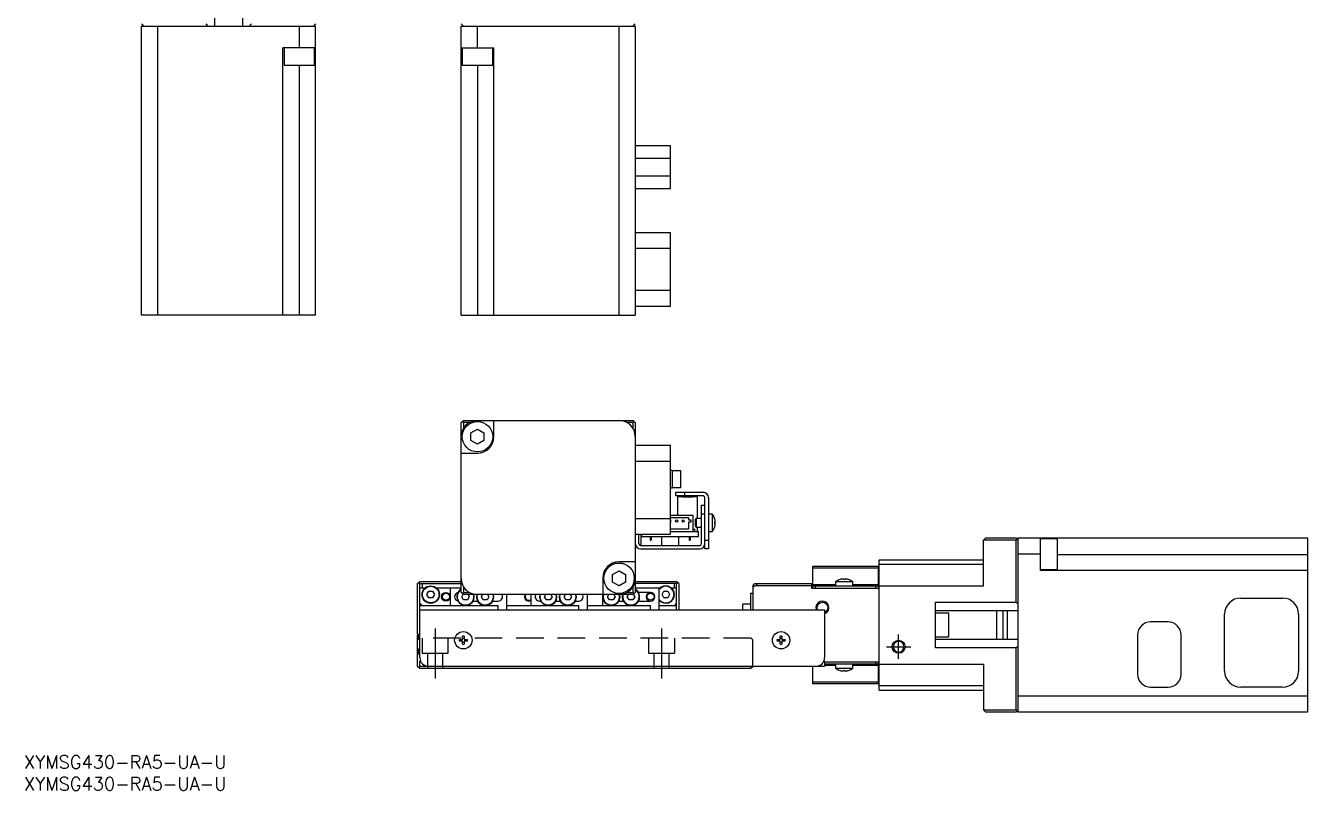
# Model space of a CAD drawing. Extents: x 0 to 615, y -8 to 395.
# Drawn here: x 0.4 to 294.9, y -8 to 167.7 of the extents above; entities that cross this region are included whole.
import ezdxf

# ---------------------------------------------------------------- set-up
doc = ezdxf.new("R2010")
doc.units = 0
doc.header["$LTSCALE"] = 0.5
doc.linetypes.add('CENTER', pattern=[50.8, 31.75, -6.35, 6.35, -6.35])
doc.linetypes.add('DASHED', pattern=[19.05, 12.7, -6.35])
for name, color, linetype in [('MSM_CENTER', 1, 'CENTER'), ('MSM_CONTINUOUS', 7, 'CONTINUOUS'), ('MSM_DASHED', 4, 'DASHED'), ('MSM_NARROW', 5, 'CONTINUOUS'), ('MSM_PART_NUMBER', 7, 'CONTINUOUS')]:
    doc.layers.add(name, color=color, linetype=linetype)
doc.styles.get("Standard").update_dxf_attribs({"font": 'txt.shx', "height": 1, "bigfont": 'bigfont.shx'})

# ---------------------------------------------------------------- blocks, each defined once
blk = doc.blocks.new('*U2')
at = {"layer": 'MSM_PART_NUMBER'}
blk.add_text('XYMSG430-RA5-UA-U', height=3, dxfattribs=at).set_placement((0, -3))
blk = doc.blocks.new('*U3')
at = {"layer": 'MSM_PART_NUMBER'}
blk.add_text('XYMSG430-RA5-UA-U', height=3, dxfattribs=at).set_placement((0, -8))

msp = doc.modelspace()

# ---------------------------------------------------------------- linework, layer by layer
at = {"layer": 'MSM_CENTER'}
for p, q in [((94.45, 29.19), (94.45, 17.68)), ((146.45, 29.19), (146.45, 17.68)), ((200.95, 22.2), (200.95, 27.8)), ((198.15, 25), (203.75, 25))]:
    msp.add_line(p, q, dxfattribs=at)
at = {"layer": 'MSM_CONTINUOUS'}
for p, q in [((43.75, 186.6), (43.75, 167.6)), ((50.25, 167.6), (50.25, 186.6)), ((27, 168.1), (27.5, 167.6)), ((41.75, 168.1), (42.25, 167.6)), ((51.75, 167.6), (52.25, 168.1)), ((67, 168.1), (66.5, 167.6)), ((100.45, 168.1), (100.95, 167.6)), ((139.95, 167.6), (140.45, 168.1)), ((27, 101.2), (27, 167.6)), ((27, 167.6), (67, 167.6)), ((30.7, 167.6), (30.7, 101.2)), ((63.3, 162.6), (63.3, 167.6)), ((67, 101.2), (67, 167.6)), ((100.45, 167.6), (140.45, 167.6)), ((100.45, 101.2), (100.45, 167.6)), ((104.15, 167.6), (104.15, 162.6)), ((136.75, 101.2), (136.75, 167.6)), ((140.45, 167.6), (140.45, 101.2)), ((67, 162.6), (59.51, 162.6)), ((59.51, 101.2), (59.51, 162.6)), ((59.76, 162.6), (59.76, 158.6)), ((66.76, 158.6), (66.76, 162.6)), ((100.45, 162.6), (107.94, 162.6)), ((100.69, 162.6), (100.69, 158.6)), ((107.69, 158.6), (107.69, 162.6)), ((107.94, 101.2), (107.94, 162.6)), ((59.76, 158.6), (66.76, 158.6)), ((63.21, 158.6), (63.21, 101.2)), ((100.69, 158.6), (107.69, 158.6)), ((104.24, 101.2), (104.24, 158.6)), ((140.45, 140.2), (148.45, 140.2)), ((148.45, 140.2), (148.45, 130.2)), ((148.45, 137.2), (140.45, 137.2)), ((140.45, 133.2), (148.45, 133.2)), ((148.45, 130.2), (140.45, 130.2)), ((140.45, 120.2), (148.45, 120.2)), ((148.45, 120.2), (148.45, 103.2)), ((148.45, 116.5), (140.45, 116.5)), ((140.45, 106.9), (148.45, 106.9)), ((148.45, 103.2), (140.45, 103.2)), ((67, 101.2), (27, 101.2)), ((100.45, 101.2), (140.45, 101.2)), ((100.45, 76.5), (100.95, 77)), ((100.7, 76.75), (100.95, 76.5)), ((100.95, 77), (139.95, 77)), ((107.94, 73.21), (107.94, 77)), ((139.95, 77), (140.45, 76.5)), ((139.95, 76.5), (140.2, 76.75)), ((100.45, 37.5), (100.45, 76.5)), ((102.3, 76.5), (100.95, 76.5)), ((100.95, 76.5), (100.95, 75.16)), ((102.69, 74.13), (104.19, 75)), ((102.69, 72.4), (102.69, 74.13)), ((104.19, 75), (105.69, 74.13)), ((105.69, 74.13), (105.69, 72.4)), ((139.95, 76.5), (138.61, 76.5)), ((139.95, 75.16), (139.95, 76.5)), ((140.45, 76.5), (140.45, 37.5)), ((104.19, 71.53), (102.69, 72.4)), ((105.69, 72.4), (104.19, 71.53)), ((140.45, 71.3), (148.45, 71.3)), ((148.45, 71.3), (148.45, 50.8)), ((100.45, 69.51), (104.24, 69.51)), ((148.45, 67.6), (140.45, 67.6)), ((148.95, 65.5), (148.45, 65.5)), ((148.95, 65.5), (148.95, 61.5)), ((150.95, 65.4), (148.95, 65.4)), ((150.95, 61.6), (150.95, 65.4)), ((148.45, 61.5), (148.95, 61.5)), ((148.95, 61.6), (150.95, 61.6)), ((149.75, 59.7), (149.75, 60.5)), ((149.75, 60.5), (156.05, 60.5)), ((155.95, 59.7), (149.75, 59.7)), ((150.2, 55.2), (150.2, 59.5)), ((150.2, 59.5), (151.2, 59.5)), ((151.2, 59.5), (151.2, 59.4)), ((153.7, 59.4), (151.2, 59.4)), ((151.75, 60.5), (151.75, 59.7)), ((152, 59.4), (152, 59.5)), ((152.9, 59.5), (152, 59.5)), ((152.38, 59.4), (152.38, 59.5)), ((152.53, 59.4), (152.53, 59.5)), ((152.9, 59.4), (152.9, 59.5)), ((153.7, 59.5), (153.7, 59.4)), ((153.7, 59.5), (154.7, 59.5)), ((154.7, 59.5), (154.7, 54.5)), ((156.45, 47.5), (156.45, 59.2)), ((157.25, 59.3), (157.25, 47.5)), ((155.65, 48.7), (155.65, 57.5)), ((155.65, 57.5), (156.45, 57.5)), ((140.45, 54.5), (148.45, 54.5)), ((148.45, 55.2), (153.7, 55.2)), ((148.45, 54.7), (152.7, 54.7)), ((152.7, 54.7), (152.7, 54.15)), ((152.7, 54.15), (153.2, 54.15)), ((152.7, 53.65), (152.7, 52)), ((153.2, 53.65), (152.7, 53.65)), ((153.2, 54.15), (153.2, 53.65)), ((153.7, 55.2), (153.7, 51.5)), ((154.45, 54.5), (154.25, 54.3)), ((154.25, 52.7), (154.25, 54.3)), ((154.45, 54.5), (154.45, 52.5)), ((155.65, 54.5), (154.45, 54.5)), ((156.45, 55.5), (155.65, 55.5)), ((158.15, 55.5), (157.25, 55.5)), ((158.15, 51.5), (158.15, 55.5)), ((158.71, 54.43), (158.71, 54.45)), ((158.71, 53.7), (158.84, 53.7)), ((158.71, 53.3), (158.71, 53.7)), ((158.84, 53.3), (158.71, 53.3)), ((148.45, 50.8), (140.45, 50.8)), ((141.25, 48.7), (141.25, 50.8)), ((141.75, 50.79), (141.75, 48.5)), ((141.95, 50.3), (141.95, 50.8)), ((141.95, 50.3), (154.95, 50.3)), ((143.83, 50.3), (143.83, 49.5)), ((144.08, 50.3), (144.08, 49.5)), ((146.45, 50.3), (146.45, 48.3)), ((152.7, 52), (148.45, 52)), ((148.45, 51.5), (154.95, 51.5)), ((150.45, 48.3), (150.45, 50.3)), ((152.83, 50.3), (152.83, 49.5)), ((153.08, 50.3), (153.08, 49.5)), ((153.7, 52.05), (154.16, 52.05)), ((154.16, 51.5), (154.16, 52.05)), ((154.25, 52.7), (154.45, 52.5)), ((154.45, 52.5), (155.65, 52.5)), ((154.7, 52.5), (154.7, 51.5)), ((154.95, 50.3), (154.95, 51.5)), ((157.25, 51.5), (158.15, 51.5)), ((158.71, 52.55), (158.71, 52.57)), ((141.31, 48.5), (141.75, 48.5)), ((141.65, 48.3), (155.25, 48.3)), ((141.65, 47.5), (155.25, 47.5)), ((143.83, 49.5), (144.08, 49.5)), ((152.83, 49.5), (153.08, 49.5)), ((156.45, 49.5), (157.25, 49.5)), ((157.25, 47.5), (156.45, 47.5)), ((220.95, 50), (220.45, 49.5)), ((227.95, 49.5), (220.45, 49.5)), ((220.45, 39), (220.45, 49.5)), ((220.95, 50), (227.95, 50)), ((228.45, 49.5), (227.95, 50)), ((227.95, 49.5), (228.2, 49.75)), ((227.95, 35.25), (227.95, 49.5)), ((228.45, 10), (228.45, 50)), ((228.45, 50), (294.85, 50)), ((233.45, 50), (233.45, 42.51)), ((237.45, 49.76), (233.45, 49.76)), ((237.45, 42.76), (237.45, 49.76)), ((294.85, 50), (294.85, 10)), ((140.45, 44.49), (136.67, 44.49)), ((196.45, 45), (220.45, 45)), ((196.45, 15), (196.45, 45)), ((233.45, 46.3), (228.45, 46.3)), ((237.45, 46.21), (294.85, 46.21)), ((135.22, 41.6), (136.72, 42.47)), ((135.22, 39.87), (135.22, 41.6)), ((136.72, 42.47), (138.22, 41.6)), ((138.22, 41.6), (138.22, 39.87)), ((181.25, 38.5), (181.25, 43.5)), ((181.25, 43.5), (196.25, 43.5)), ((196.25, 43.06), (181.25, 43.06)), ((196.25, 43.5), (196.25, 38.5)), ((196.45, 44), (220.45, 44)), ((233.45, 42.76), (237.45, 42.76)), ((294.85, 42.51), (233.45, 42.51)), ((90.45, 39.5), (90.95, 40)), ((90.45, 28), (90.45, 39.5)), ((90.7, 39.75), (90.95, 39.5)), ((90.95, 40), (100.45, 40)), ((90.95, 22.5), (90.95, 39.5)), ((90.95, 39.5), (100.45, 39.5)), ((92.13, 38.5), (90.95, 38.5)), ((91.45, 39.5), (91.45, 38.5)), ((100.45, 38.5), (94.78, 38.5)), ((97.95, 38.5), (97.95, 34.5)), ((100.95, 38.84), (100.95, 37.5)), ((132.97, 40.79), (132.97, 37)), ((136.72, 39), (135.22, 39.87)), ((138.22, 39.87), (136.72, 39)), ((139.95, 37.5), (139.95, 38.84)), ((140.45, 40), (149.95, 40)), ((149.95, 39.5), (140.45, 39.5)), ((146.13, 38.5), (140.45, 38.5)), ((145.95, 33.5), (145.95, 38.5)), ((149.95, 38.5), (148.78, 38.5)), ((149.45, 38.5), (149.45, 39.5)), ((150.45, 39.5), (149.95, 40)), ((149.95, 39.5), (150.2, 39.75)), ((149.95, 33.5), (149.95, 39.5)), ((150.45, 39.5), (150.45, 33.5)), ((167.45, 39), (167.95, 39.5)), ((167.45, 39), (167.45, 33.5)), ((168.07, 39), (167.45, 38.69)), ((167.95, 39.5), (180.95, 39.5)), ((168.57, 39.5), (168.07, 39)), ((180.95, 39), (168.07, 39)), ((180.95, 39.5), (180.95, 38.5)), ((180.95, 38.5), (196.45, 38.5)), ((181.25, 39.29), (186.45, 39.29)), ((181.25, 39), (196.25, 39)), ((181.75, 39), (181.75, 38.5)), ((190.45, 39.9), (186.45, 39.9)), ((186.45, 39.9), (186.45, 39)), ((187.53, 40.46), (187.5, 40.46)), ((188.25, 40.46), (188.25, 40.59)), ((188.65, 40.46), (188.25, 40.46)), ((188.65, 40.59), (188.65, 40.46)), ((189.4, 40.46), (189.38, 40.46)), ((190.45, 39), (190.45, 39.9)), ((190.45, 39.29), (196.25, 39.29)), ((195.75, 38.5), (195.75, 39)), ((196.45, 39), (220.45, 39)), ((92.59, 37), (93.02, 37.75)), ((93.02, 36.25), (92.59, 37)), ((93.02, 37.75), (93.89, 37.75)), ((93.89, 36.25), (93.02, 36.25)), ((93.89, 37.75), (94.32, 37)), ((94.32, 37), (93.89, 36.25)), ((100.95, 37), (100.45, 37.5)), ((100.59, 36.5), (100.91, 37.05)), ((101.02, 35.75), (100.59, 36.5)), ((100.7, 37.25), (100.95, 37.5)), ((100.95, 37.5), (102.3, 37.5)), ((139.95, 37), (100.95, 37)), ((101.89, 35.75), (101.02, 35.75)), ((102.32, 36.5), (101.89, 35.75)), ((102.03, 37), (102.32, 36.5)), ((103.19, 35.5), (104.22, 35.5)), ((105.09, 36.5), (105.38, 37)), ((105.52, 35.75), (105.09, 36.5)), ((106.39, 35.75), (105.52, 35.75)), ((106.82, 36.5), (106.39, 35.75)), ((106.53, 37), (106.82, 36.5)), ((107.69, 35.5), (108.95, 35.5)), ((110.95, 33.5), (110.95, 37)), ((116.45, 37), (116.45, 34.5)), ((118.45, 35.5), (118.72, 35.5)), ((119.59, 36.5), (119.88, 37)), ((120.02, 35.75), (119.59, 36.5)), ((120.89, 35.75), (120.02, 35.75)), ((121.32, 36.5), (120.89, 35.75)), ((121.03, 37), (121.32, 36.5)), ((122.19, 35.5), (123.22, 35.5)), ((124.09, 36.5), (124.38, 37)), ((124.52, 35.75), (124.09, 36.5)), ((125.39, 35.75), (124.52, 35.75)), ((125.82, 36.5), (125.39, 35.75)), ((125.53, 37), (125.82, 36.5)), ((126.69, 35.5), (127.45, 35.5)), ((129.45, 33.5), (129.45, 37)), ((132.95, 37), (132.95, 34.5)), ((134.09, 36.5), (134.38, 37)), ((134.52, 35.75), (134.09, 36.5)), ((135.39, 35.75), (134.52, 35.75)), ((135.82, 36.5), (135.39, 35.75)), ((135.53, 37), (135.82, 36.5)), ((136.69, 35.5), (137.72, 35.5)), ((138.59, 36.5), (138.88, 37)), ((139.02, 35.75), (138.59, 36.5)), ((138.61, 37.5), (139.95, 37.5)), ((139.89, 35.75), (139.02, 35.75)), ((140.32, 36.5), (139.89, 35.75)), ((140.2, 37.25), (139.95, 37.5)), ((140.45, 37.5), (139.95, 37)), ((140, 37.05), (140.32, 36.5)), ((143.95, 37.5), (141.19, 37.5)), ((141.19, 35.5), (143.95, 35.5)), ((146.59, 37), (147.02, 37.75)), ((147.02, 36.25), (146.59, 37)), ((147.02, 37.75), (147.89, 37.75)), ((147.89, 36.25), (147.02, 36.25)), ((147.89, 37.75), (148.32, 37)), ((148.32, 37), (147.89, 36.25)), ((166.95, 37.25), (166.95, 33.5)), ((167.45, 37.25), (166.95, 37.25)), ((279.55, 36.2), (289.15, 36.2)), ((91.45, 34.5), (90.95, 35)), ((90.95, 34.5), (108.95, 34.5)), ((90.95, 33.5), (183.95, 33.5)), ((108.95, 33.5), (108.95, 34.5)), ((110.95, 34.5), (127.45, 34.5)), ((127.45, 33.5), (127.45, 34.5)), ((129.45, 34.5), (143.95, 34.5)), ((143.95, 33.5), (143.95, 34.5)), ((145.95, 34.5), (149.95, 34.5)), ((149.95, 35), (149.45, 34.5)), ((165.15, 33.5), (165.15, 34.75)), ((166.95, 34.75), (165.15, 34.75)), ((183.95, 33.5), (183.95, 22.5)), ((209.45, 24.75), (209.45, 35.25)), ((209.45, 35.25), (227.95, 35.25)), ((228.45, 33.25), (209.45, 33.25)), ((212.45, 32.75), (209.45, 32.75)), ((212.45, 27.25), (212.45, 32.75)), ((223.45, 33.25), (223.45, 26.75)), ((224.95, 26.75), (224.95, 33.25)), ((225.95, 26.75), (225.95, 33.25)), ((228.45, 34.75), (227.95, 35.25)), ((275.85, 19.4), (275.85, 32.5)), ((292.85, 32.5), (292.85, 19.4)), ((262.85, 30.7), (258.85, 30.7)), ((90.95, 27.5), (90.45, 28)), ((90.45, 27.7), (90.55, 27.8)), ((90.45, 20.5), (90.45, 27.7)), ((90.45, 27.2), (90.95, 27.2)), ((90.45, 27), (90.95, 26.5)), ((90.45, 27), (90.95, 27)), ((90.55, 27.7), (90.55, 27.9)), ((90.95, 28), (90.7, 27.75)), ((90.85, 27.6), (90.85, 27.4)), ((90.85, 27.4), (90.95, 27.4)), ((100.03, 26.7), (100.75, 26.7)), ((100.75, 26.7), (100.75, 27.43)), ((101.15, 27.43), (101.15, 26.7)), ((101.15, 26.7), (101.88, 26.7)), ((173.03, 26.7), (173.75, 26.7)), ((173.75, 26.7), (173.75, 27.43)), ((174.15, 27.43), (174.15, 26.7)), ((174.15, 26.7), (174.88, 26.7)), ((209.45, 27.25), (212.45, 27.25)), ((209.45, 26.75), (228.45, 26.75)), ((255.85, 27.7), (255.85, 18.7)), ((265.85, 18.7), (265.85, 27.7)), ((90.65, 23.3), (90.65, 24.5)), ((90.65, 24.5), (90.95, 24.5)), ((100.75, 26.3), (100.03, 26.3)), ((100.75, 25.57), (100.75, 26.3)), ((101.15, 26.3), (101.15, 25.57)), ((101.88, 26.3), (101.15, 26.3)), ((173.75, 26.3), (173.03, 26.3)), ((173.75, 25.57), (173.75, 26.3)), ((174.15, 26.3), (174.15, 25.57)), ((174.88, 26.3), (174.15, 26.3)), ((227.95, 24.75), (209.45, 24.75)), ((227.95, 24.75), (228.45, 25.25)), ((227.95, 10.5), (227.95, 24.75)), ((90.65, 23.3), (90.95, 23.3)), ((90.95, 20.5), (90.95, 21.7)), ((90.95, 21.7), (91.12, 21.7)), ((183.79, 21.7), (183.95, 21.7)), ((183.95, 21.7), (183.95, 20.5)), ((183.95, 21.5), (196.45, 21.5)), ((196.25, 21), (183.95, 21)), ((186.45, 20.71), (183.95, 20.71)), ((186.45, 21), (186.45, 20.1)), ((190.45, 20.1), (190.45, 21)), ((196.25, 20.71), (190.45, 20.71)), ((195.75, 21), (195.75, 21.5)), ((196.25, 21.5), (196.25, 16.5)), ((196.45, 21), (220.45, 21)), ((220.45, 21), (220.45, 10.5)), ((90.95, 20), (90.45, 20.5)), ((90.95, 20.5), (90.7, 20.25)), ((183.95, 20.5), (90.95, 20.5)), ((166.95, 20), (90.95, 20)), ((167.2, 20.25), (166.95, 20.5)), ((166.95, 20), (167.45, 20.5)), ((181.25, 16.5), (181.25, 20.5)), ((186.45, 20.1), (190.45, 20.1)), ((187.5, 19.54), (187.53, 19.54)), ((188.25, 19.54), (188.65, 19.54)), ((188.25, 19.41), (188.25, 19.54)), ((188.65, 19.54), (188.65, 19.41)), ((189.38, 19.54), (189.4, 19.54)), ((181.25, 16.94), (196.25, 16.94)), ((196.25, 16.5), (181.25, 16.5)), ((220.45, 16), (196.45, 16)), ((196.45, 15), (220.45, 15)), ((258.85, 15.7), (262.85, 15.7)), ((289.15, 15.7), (279.55, 15.7)), ((228.45, 13.7), (294.85, 13.7)), ((220.45, 10.5), (227.95, 10.5)), ((220.45, 10.5), (220.95, 10)), ((227.95, 10), (220.95, 10)), ((228.2, 10.25), (227.95, 10.5)), ((227.95, 10), (228.45, 10.5)), ((294.85, 10), (228.45, 10))]:
    msp.add_line(p, q, dxfattribs=at)
for centre, radius in [((104.19, 73.26), 3.5), ((149.95, 53.9), 0.25), ((151.45, 53.9), 0.25), ((136.72, 40.74), 3.5), ((93.45, 37), 2), ((93.45, 37), 1.9), ((96.95, 36.5), 0.8), ((143.95, 36.5), 0.8), ((100.95, 26.5), 2), ((173.95, 26.5), 2)]:
    msp.add_circle(centre, radius, dxfattribs=at)
at = {"layer": 'MSM_CONTINUOUS', "extrusion": (0, 0, -1)}
msp.add_circle((-200.95, 25), 1.23, dxfattribs=at)
at = {"layer": 'MSM_CONTINUOUS'}
for centre, radius, start, end in [((104.15, 73.3), 3.7, 90, 180), ((136.75, 73.3), 3.7, 0, 90), ((104.24, 73.21), 3.7, 270, 0), ((155.95, 59.2), 0.5, 0, 90), ((156.05, 59.3), 1.2, 0, 90), ((148.45, 53.9), 0.25, 270, 90), ((155.65, 53.5), 3.2, 17.27, 38.6822), ((155.65, 53.5), 3.19, 3.5904, 16.9053), ((155.65, 53.5), 3.19, 343.0947, 356.4096), ((155.65, 53.5), 3.2, 321.3178, 342.73), ((141.65, 48.7), 1.2, 180, 270), ((141.65, 48.7), 0.4, 180, 270), ((155.25, 48.7), 1.2, 270, 0), ((155.25, 48.7), 0.4, 270, 0), ((136.67, 40.79), 3.7, 90, 180), ((104.15, 40.7), 3.7, 180, 270), ((136.75, 40.7), 3.7, 270, 0), ((147.45, 37), 2, 221.4096, 138.5903), ((147.45, 37), 1.9, 217.8636, 142.1364), ((188.45, 37.4), 3.2, 107.27, 128.6822), ((188.45, 37.4), 3.19, 93.5903, 106.9053), ((188.45, 37.4), 3.19, 73.0947, 86.4097), ((188.45, 37.4), 3.2, 51.3178, 72.73), ((99.95, 36.5), 1, 104.4775, 255.5225), ((101.45, 36.5), 2, 120, 14.4775), ((101.45, 36.5), 1.9, 121.7569, 15.2575), ((105.95, 36.5), 2, 165.5225, 14.4775), ((105.95, 36.5), 1.9, 164.7425, 15.2575), ((108.95, 36.5), 1, 270, 30), ((115.95, 36.5), 0.8, 141.3178, 308.6822), ((118.45, 36.5), 1, 150, 270), ((120.45, 36.5), 2, 165.5225, 14.4775), ((120.45, 36.5), 1.9, 164.7425, 15.2575), ((124.95, 36.5), 2, 165.5225, 14.4775), ((124.95, 36.5), 1.9, 164.7425, 15.2575), ((127.45, 36.5), 1, 270, 30), ((134.95, 36.5), 2, 165.5225, 14.5513), ((134.95, 36.5), 1.9, 164.7425, 15.2575), ((139.45, 36.5), 2, 165.5225, 60), ((139.45, 36.5), 1.9, 164.7425, 58.2431), ((143.95, 36.5), 1, 270, 90), ((279.55, 32.5), 3.7, 90, 180), ((289.15, 32.5), 3.7, 0, 90), ((258.85, 27.7), 3, 90, 180), ((262.85, 27.7), 3, 0, 90), ((90.85, 27.7), 0.3, 180, 270), ((100.95, 26.5), 0.95, 167.8468, 192.1532), ((100.95, 26.5), 0.435, 152.6335, 207.3665), ((100.95, 26.5), 0.95, 77.8468, 102.1532), ((100.95, 26.5), 0.435, 62.6335, 117.3665), ((100.95, 26.5), 0.435, 332.6335, 27.3665), ((100.95, 26.5), 0.95, 347.8468, 12.1532), ((173.95, 26.5), 0.95, 167.8468, 192.1532), ((173.95, 26.5), 0.435, 152.6335, 207.3665), ((173.95, 26.5), 0.95, 77.8468, 102.1532), ((173.95, 26.5), 0.435, 62.6335, 117.3665), ((173.95, 26.5), 0.435, 332.6335, 27.3665), ((173.95, 26.5), 0.95, 347.8468, 12.1532), ((100.95, 26.5), 0.435, 242.6335, 297.3665), ((100.95, 26.5), 0.95, 257.8468, 282.1532), ((173.95, 26.5), 0.435, 242.6335, 297.3665), ((173.95, 26.5), 0.95, 257.8468, 282.1532), ((92.95, 22.5), 2, 180, 270), ((181.95, 22.5), 2, 270, 0), ((188.45, 22.6), 3.2, 231.3178, 252.73), ((188.45, 22.6), 3.19, 253.0947, 266.4097), ((188.45, 22.6), 3.19, 273.5903, 286.9053), ((188.45, 22.6), 3.2, 287.27, 308.6822), ((258.85, 18.7), 3, 180, 270), ((262.85, 18.7), 3, 270, 0), ((279.55, 19.4), 3.7, 180, 270), ((289.15, 19.4), 3.7, 270, 0)]:
    msp.add_arc(centre, radius, start, end, dxfattribs=at)
at = {"layer": 'MSM_CONTINUOUS', "extrusion": (0, 0, -1)}
msp.add_arc((-183.45, 34), 1.23, 336.0042, 246.0042, dxfattribs=at)
at = {"layer": 'MSM_DASHED'}
for p, q in [((167.05, 27), (90.95, 27)), ((91.45, 27), (91.45, 23.5)), ((97.45, 23.5), (97.45, 27)), ((143.45, 27), (143.45, 23.5)), ((149.45, 27), (149.45, 23.5)), ((167.05, 27), (167.45, 26.6)), ((167.45, 20.5), (167.45, 26.6)), ((91.45, 23.5), (97.45, 23.5)), ((92.7, 23.5), (92.7, 20)), ((96.2, 20), (96.2, 23.5)), ((143.45, 23.5), (149.45, 23.5)), ((144.7, 23.5), (144.7, 20)), ((148.2, 20), (148.2, 23.5))]:
    msp.add_line(p, q, dxfattribs=at)
at = {"layer": 'MSM_NARROW'}
for centre, radius in [((96.95, 36.5), 1), ((200.95, 25), 1.5)]:
    msp.add_circle(centre, radius, dxfattribs=at)
for centre, radius, start, end in [((115.95, 36.5), 1, 150, 300), ((143.95, 36.5), 1, 90, 270), ((183.45, 34), 1.5, 289.4712, 199.4712)]:
    msp.add_arc(centre, radius, start, end, dxfattribs=at)

# ---------------------------------------------------------------- block references
at = {"layer": 'MSM_CONTINUOUS'}
for name in ['*U2', '*U3']:
    msp.add_blockref(name, (0, 0), dxfattribs=at)

doc.saveas('drawing.dxf')
